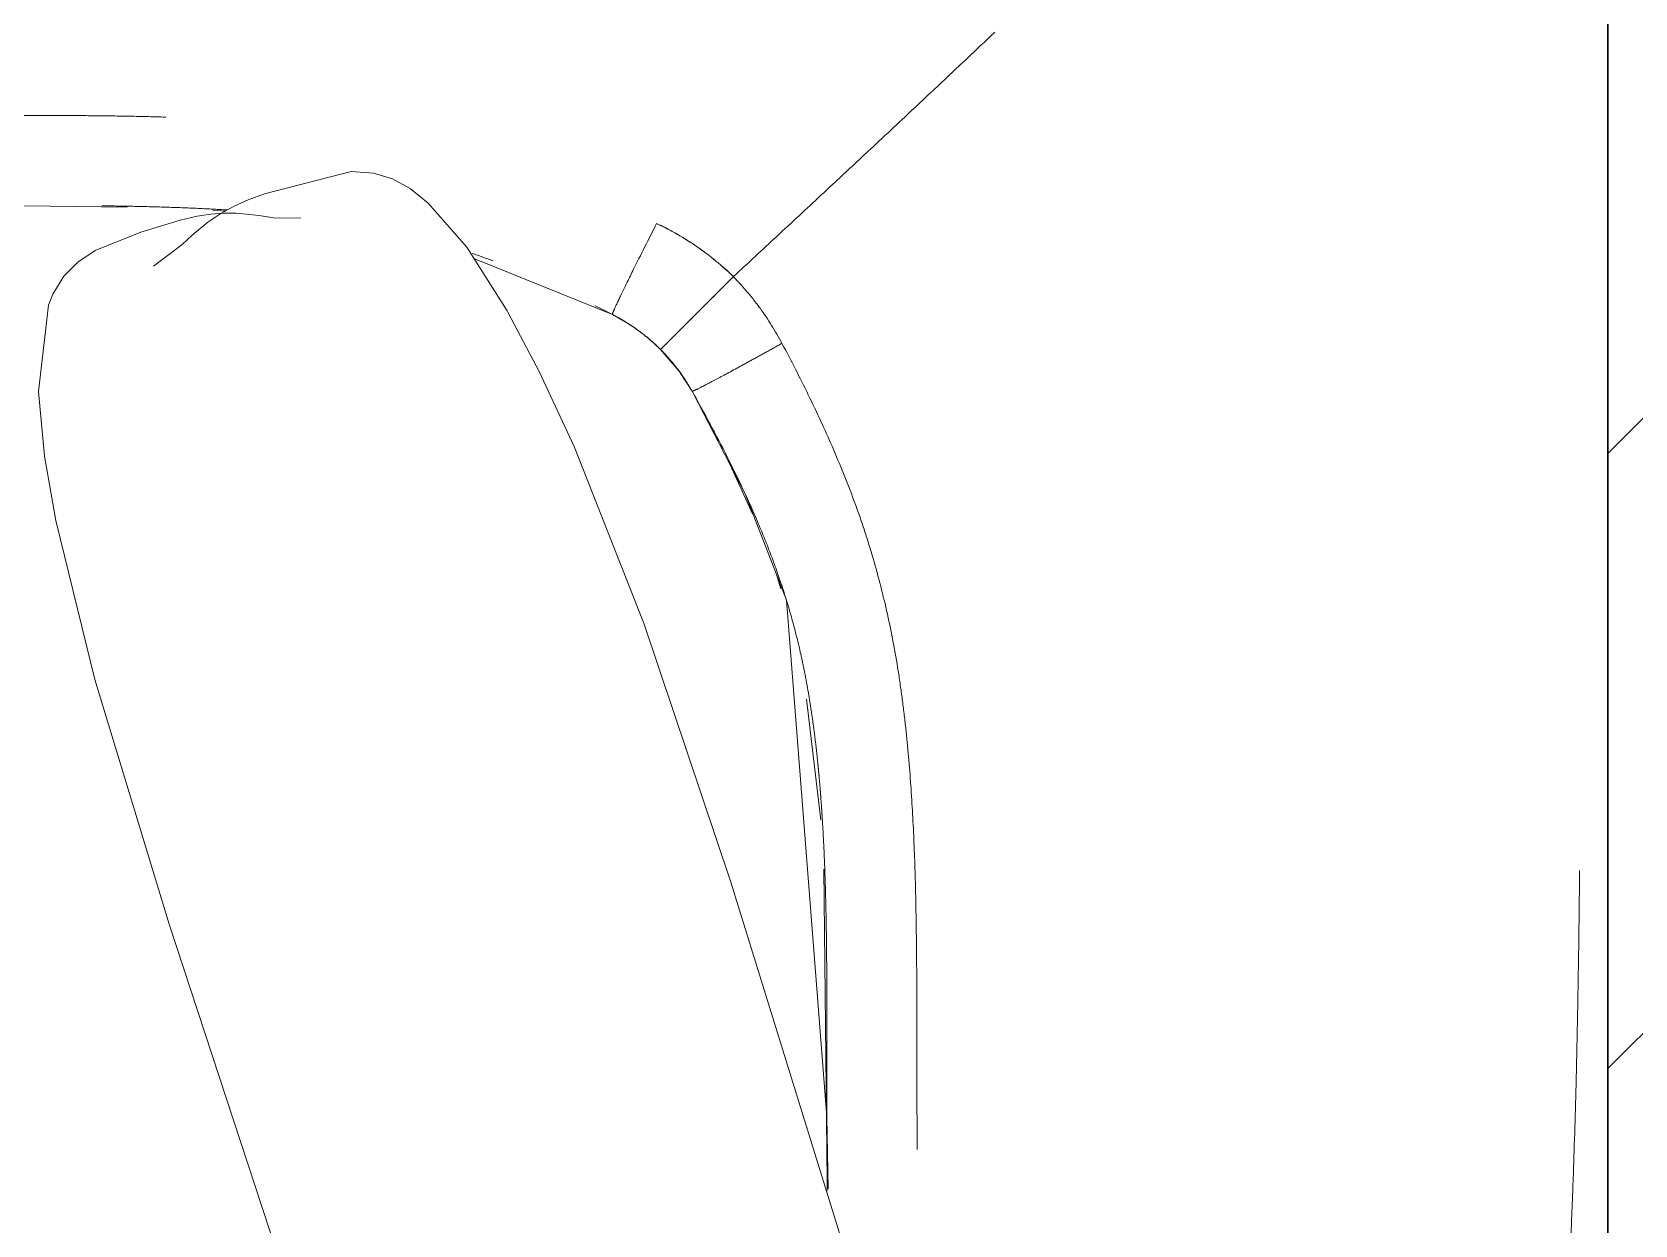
# Model space of a CAD drawing. Header units: millimetres. Extents: x 1680 to 166026, y 35966 to 91121.
# Drawn here: x 45925 to 46515, y 55620 to 56059 of the extents above; entities that cross this region are included whole.
import ezdxf

# ---------------------------------------------------------------- set-up
doc = ezdxf.new("R2010")
doc.units = ezdxf.units.MM
doc.linetypes.add('IMPORT-ACAD_ISO03W100', pattern=[762, 304.8, -457.2])
for name, color, linetype, lineweight in [('A-GENM', 13, 'Continuous', 18), ('A-WALL', 255, 'Continuous', 18), ('A-WALL-PATT', 111, 'Continuous', 50), ('G-IMPT', 8, 'Continuous', 18)]:
    doc.layers.add(name, color=color, linetype=linetype, lineweight=lineweight)

# ---------------------------------------------------------------- blocks, each defined once
blk = doc.blocks.new('Furniture_Sofas-Armchairs_Fritz-Hansen_Alphabet-SofaT-Series-PL300-3 - Default-285427-mebel yerləşmə planı')
at = {"layer": 'A-GENM', "color": 253, "linetype": 'IMPORT-ACAD_ISO03W100'}
for points, knots in [([(-665.1, 1021.62), (-672.38, 1022.44), (-686.78, 1024.05), (-704.4, 1025.95), (-718.27, 1027.39), (-728.57, 1028.42), (-737.07, 1029.25), (-743.8, 1029.89), (-748.86, 1030.36), (-753.76, 1030.81), (-759.93, 1031.38), (-767.18, 1032.03), (-775.5, 1032.76), (-783.85, 1033.43), (-792.62, 1034.09), (-802.23, 1034.73), (-813.07, 1035.37), (-825.65, 1036.03), (-840.02, 1036.67), (-860.8, 1037.48), (-883.93, 1038.18), (-908.7, 1038.75), (-927.95, 1039.11), (-944.39, 1039.35), (-957.71, 1039.5), (-967.71, 1039.61), (-977.92, 1039.69), (-992.09, 1039.79), (-1010.56, 1039.86), (-1033.55, 1039.9), (-1056.94, 1039.92), (-1080.31, 1039.9), (-1103.25, 1039.85), (-1121.65, 1039.77), (-1135.76, 1039.67), (-1145.93, 1039.59), (-1155.88, 1039.5), (-1169.13, 1039.35), (-1185.48, 1039.12), (-1204.62, 1038.76), (-1229.25, 1038.16), (-1252.24, 1037.39), (-1270.35, 1036.59), (-1280.04, 1036.11), (-1289.31, 1035.62), (-1299.72, 1035.01), (-1310.48, 1034.34), (-1320, 1033.7), (-1328.67, 1033.06), (-1336.92, 1032.42), (-1345.13, 1031.73), (-1352.3, 1031.1), (-1358.41, 1030.54), (-1363.28, 1030.1), (-1368.3, 1029.62), (-1374.99, 1028.98), (-1383.44, 1028.15), (-1393.67, 1027.11), (-1407.46, 1025.67), (-1424.97, 1023.77), (-1439.27, 1022.18), (-1446.5, 1021.37)], [0, 0, 0, 0, 0.035714, 0.071429, 0.089286, 0.107143, 0.125, 0.133929, 0.142857, 0.151786, 0.160714, 0.178571, 0.196429, 0.214286, 0.232143, 0.25, 0.267857, 0.285714, 0.303571, 0.321429, 0.357143, 0.375, 0.392857, 0.410714, 0.419643, 0.428571, 0.4375, 0.446429, 0.464286, 0.482143, 0.5, 0.517857, 0.535714, 0.553571, 0.5625, 0.571429, 0.580357, 0.589286, 0.607143, 0.625, 0.642857, 0.678571, 0.696429, 0.705357, 0.714286, 0.732143, 0.75, 0.767857, 0.785714, 0.803571, 0.821429, 0.839286, 0.848214, 0.857143, 0.866071, 0.875, 0.892857, 0.910714, 0.928571, 0.964286, 1, 1, 1, 1]), ([(-1247.4, 792.76), (-1249.91, 795.44), (-1254.93, 800.78), (-1262.39, 808.7), (-1269.87, 816.63), (-1274.93, 821.97), (-1277.47, 824.64)], [0.2222222, 0.2222222, 0.2222222, 0.2222222, 0.25, 0.2777778, 0.3055556, 0.3333205, 0.3333205, 0.3333205, 0.3333205]), ([(-1162.98, 746.34), (-1156.71, 749.69), (-1144.13, 756.18), (-1124.97, 765.01), (-1108.61, 771.67), (-1095.27, 776.39), (-1081.77, 780.59), (-1064.76, 785.05), (-1047.39, 788.42), (-1033.36, 790.45), (-1019.37, 792.15), (-1001.77, 793.75), (-980.58, 794.92), (-959.4, 795.58), (-938.21, 795.87), (-917.06, 795.96), (-895.82, 795.97), (-867.53, 796), (-839.33, 796.3), (-811.06, 796.99), (-789.91, 797.83), (-768.7, 799.02), (-747.64, 800.67), (-726.56, 802.87), (-705.53, 805.5), (-684.7, 808.54), (-670.73, 810.79), (-663.71, 811.95)], [0, 0, 0, 0, 0.041667, 0.083333, 0.125, 0.145833, 0.166667, 0.208333, 0.25, 0.270833, 0.291667, 0.333333, 0.375, 0.416667, 0.458333, 0.5, 0.541667, 0.583333, 0.666667, 0.708333, 0.75, 0.791667, 0.833333, 0.875, 0.916667, 0.958333, 1, 1, 1, 1]), ([(-1217.45, 760.7), (-1219.96, 763.39), (-1224.95, 768.75), (-1232.4, 776.73), (-1239.86, 784.71), (-1244.89, 790.08), (-1247.39, 792.75)], [0.1111111, 0.1111111, 0.1111111, 0.1111111, 0.1388889, 0.1666667, 0.1944444, 0.2221937, 0.2221937, 0.2221937, 0.2221937]), ([(-1187.53, 728.5), (-1192.47, 733.82), (-1202.41, 744.53), (-1212.44, 755.32), (-1217.44, 760.69)], [0, 0, 0, 0, 0.0555556, 0.1110657, 0.1110657, 0.1110657, 0.1110657]), ([(-851.43, 763.01), (-854.59, 762.98), (-862.77, 762.93), (-872.98, 762.9), (-881.91, 762.88), (-888.13, 762.88), (-894.03, 762.88), (-901.77, 762.88), (-911.07, 762.88), (-921.62, 762.87), (-934.86, 762.81), (-946.81, 762.68), (-957.39, 762.46), (-964.7, 762.26), (-971.11, 762.04), (-978.33, 761.73), (-984.07, 761.43), (-989.03, 761.13), (-992.53, 760.89), (-995.97, 760.64), (-999.61, 760.36), (-1003.22, 760.04), (-1006.49, 759.74), (-1009.59, 759.43), (-1013.52, 759.01), (-1018.26, 758.46), (-1024.23, 757.67), (-1030.6, 756.72), (-1036.92, 755.66), (-1043.24, 754.45), (-1051.56, 752.67), (-1061.66, 750.12), (-1073.65, 746.47), (-1085.62, 742.22), (-1101.49, 735.82), (-1121.27, 726.49), (-1137.26, 717.84), (-1145.37, 713.3)], [0.2429638, 0.2429638, 0.2429638, 0.2429638, 0.25, 0.2613636, 0.2670455, 0.2727273, 0.2784091, 0.2840909, 0.2954545, 0.3068182, 0.3181818, 0.3409091, 0.3522727, 0.3636364, 0.375, 0.3863636, 0.4090909, 0.4204545, 0.4318182, 0.4431818, 0.4545455, 0.4659091, 0.4772727, 0.4886364, 0.5, 0.5227273, 0.5454545, 0.5681818, 0.5909091, 0.6136364, 0.6363636, 0.6818182, 0.7272727, 0.7727273, 0.8181818, 0.9090909, 1, 1, 1, 1]), ([(-1187.52, 728.49), (-1185.69, 730.26), (-1181.93, 733.66), (-1173.97, 739.97), (-1167.46, 743.95), (-1162.98, 746.34)], [0, 0, 0, 0, 0.25, 0.5, 1, 1, 1, 1]), ([(-1145.37, 713.31), (-1145.34, 713.33), (-1145.45, 713.7), (-1146.4, 715.73), (-1148.88, 720.55), (-1152.87, 727.97), (-1156.67, 734.93), (-1159.75, 740.52), (-1161.9, 744.39), (-1162.98, 746.34)], [0.0036948, 0.0036948, 0.0036948, 0.0036948, 0.1111111, 0.2222222, 0.4444444, 0.6666667, 0.7777778, 0.8888889, 1, 1, 1, 1]), ([(-1207.09, 700.26), (-1205.88, 702.83), (-1203.24, 707.89), (-1196.99, 717.75), (-1191.55, 724.38), (-1187.53, 728.5)], [0, 0, 0, 0, 0.25, 0.5, 1, 1, 1, 1]), ([(-1187.51, 728.47), (-1180.36, 721.32), (-1166.51, 707.47), (-1160.72, 701.7), (-1160.71, 701.71)], [0, 0, 0, 0, 0.5, 0.9962235, 0.9962235, 0.9962235, 0.9962235]), ([(-1160.71, 701.71), (-1159.58, 702.85), (-1157.22, 705.04), (-1152.23, 709.09), (-1148.18, 711.74), (-1145.37, 713.3)], [0, 0, 0, 0, 0.25, 0.5, 1, 1, 1, 1]), ([(-1173.6, 683.98), (-1171.94, 687.25), (-1169.05, 691.95), (-1164.5, 697.72), (-1162.01, 700.41), (-1160.71, 701.71)], [0, 0, 0, 0, 0.5, 0.75, 1, 1, 1, 1]), ([(-1261.56, 215.81), (-1260.21, 223.99), (-1257.65, 240.23), (-1254.29, 264.36), (-1251.62, 288.72), (-1249.59, 313.22), (-1248.28, 337.68), (-1247.5, 362.3), (-1247.05, 386.8), (-1246.87, 411.36), (-1246.83, 435.96), (-1246.84, 456.47), (-1246.8, 472.86), (-1246.77, 485.1), (-1246.68, 497.35), (-1246.47, 509.66), (-1246.16, 521.97), (-1245.75, 534.22), (-1245.18, 546.48), (-1244.38, 558.81), (-1243.32, 571.09), (-1242, 583.23), (-1240.38, 595.35), (-1238.43, 607.55), (-1236.01, 619.69), (-1233.08, 631.59), (-1229.68, 643.32), (-1225.94, 654.95), (-1221.85, 666.5), (-1215.84, 681.68), (-1210.74, 692.87), (-1207.09, 700.26)], [0, 0, 0, 0, 0.05, 0.1, 0.15, 0.2, 0.25, 0.3, 0.35, 0.4, 0.45, 0.5, 0.525, 0.55, 0.575, 0.6, 0.625, 0.65, 0.675, 0.7, 0.725, 0.75, 0.775, 0.8, 0.825, 0.85, 0.875, 0.9, 0.925, 0.95, 1, 1, 1, 1]), ([(-1173.6, 683.98), (-1173.62, 683.94), (-1173.99, 684.05), (-1176.04, 684.92), (-1180.92, 687.21), (-1191.45, 692.37), (-1201.15, 697.24), (-1207.09, 700.26)], [0.0036726, 0.0036726, 0.0036726, 0.0036726, 0.1111111, 0.2222222, 0.4444444, 0.6666667, 1, 1, 1, 1]), ([(-1212.05, 542.31), (-1212.22, 539.52), (-1212.59, 532.69), (-1213.02, 521.93), (-1213.36, 509.96), (-1213.51, 501.37), (-1213.57, 496.8), (-1213.58, 496.26)], [0.307658, 0.307658, 0.307658, 0.307658, 0.325, 0.35, 0.375, 0.4, 0.40334781, 0.40334781, 0.40334781, 0.40334781])]:
    blk.add_open_spline(points, degree=3, knots=knots, dxfattribs=at)
for points in [[(-1187.51, 728.48), (-1191.52, 724.36), (-1198.84, 715.46), (-1204.63, 705.47), (-1207.09, 700.26)], [(-1177.16, 718.13), (-1180.41, 721.38), (-1183.94, 724.9), (-1187.51, 728.48)], [(-1168.49, 709.46), (-1170.95, 711.91), (-1174.08, 715.05), (-1177.41, 718.37)], [(-1145.37, 713.3), (-1148.14, 711.76), (-1153.52, 708.25), (-1158.42, 704), (-1160.71, 701.71)], [(-1145.37, 713.3), (-1145.37, 713.3), (-1145.37, 713.3), (-1145.37, 713.31)], [(-1162.75, 703.72), (-1164.08, 705.05), (-1165.84, 706.81), (-1168.49, 709.45)], [(-1160.71, 701.71), (-1163.33, 699.1), (-1168.13, 693.45), (-1171.96, 687.2), (-1173.6, 683.98)], [(-1160.71, 701.71), (-1160.72, 701.7), (-1161.53, 702.51), (-1162.74, 703.72)], [(-1173.6, 683.98), (-1173.6, 683.98), (-1173.6, 683.98), (-1173.6, 683.98)], [(-1193.3, 640.19), (-1194.27, 637.61), (-1195.2, 635.01), (-1196.09, 632.39)]]:
    blk.add_open_spline(points, degree=3, dxfattribs=at)
at = {"layer": 'G-IMPT'}
for p, q in [((-987.58, 760.66), (-1032.17, 755.42)), ((-854.74, 762.96), (-969.56, 761.79)), ((-1072.74, 745.9), (-1077.97, 744.34)), ((-1100.34, 735.46), (-1119.89, 726.55)), ((-1145.37, 713.3), (-1152.17, 708.93)), ((-1152.91, 708.41), (-1158.17, 703.9)), ((-1160.71, 701.71), (-1164.4, 697.73)), ((-1173.6, 683.98), (-1194.22, 633.04)), ((-1173.6, 683.98), (-1176.76, 677.71)), ((-1170.94, 688.74), (-1173.6, 683.98)), ((-1211.61, 541.76), (-1211.96, 537.11)), ((-1213.11, 505.6), (-1213.75, 449.71))]:
    blk.add_line(p, q, dxfattribs=at)
at = {"layer": 'G-IMPT', "flags": 128}
for points in [[(-1174.47, 645.6), (-1152.67, 657.08), (-1125.03, 669.95), (-1059.77, 695.66), (-964.83, 727.56), (-813.63, 774.35), (-733.16, 792), (-712.84, 794.8)], [(-852.04, 763.31), (-878.57, 762.88), (-1068.51, 747.99), (-1107.63, 732.83), (-1144.38, 713.86), (-1145.37, 713.31)], [(-1145.37, 713.31), (-1152.71, 708.58), (-1160.71, 701.71)], [(-1191.42, 515.3), (-1199.37, 525.77), (-1202.83, 529.49), (-1207.58, 535.31), (-1210.75, 540.08), (-1213.39, 544.92), (-1215.74, 550.13), (-1217.98, 556.08), (-1226.15, 587.9), (-1225.63, 596.17), (-1223.51, 603.2), (-1219.94, 609.65), (-1214.59, 616.32), (-1198.31, 630.47), (-1174.9, 645.36), (-1174.47, 645.6)], [(-1121.48, 475.23), (-1097.88, 479.36), (-1039.42, 493.73), (-949.4, 520.98), (-764.56, 581.68), (-708.56, 604.71)], [(-1121.48, 475.23), (-1145.23, 473), (-1177.06, 476.62), (-1181.12, 478.25), (-1187.75, 482.34), (-1192.88, 487.43), (-1197.13, 493.79), (-1203.89, 510.65), (-1208.33, 525.07), (-1209.74, 531.28), (-1210.5, 536.41), (-1210.83, 541.12), (-1210.81, 545.69), (-1210, 554.11), (-1209.19, 559.43), (-1209.07, 569.42)]]:
    blk.add_lwpolyline(points, dxfattribs=at)

msp = doc.modelspace()

# ---------------------------------------------------------------- hatches: boundary and pattern name
at = {"layer": 'A-WALL-PATT', "lineweight": 18}
h = msp.add_hatch(dxfattribs=at)
h.set_pattern_fill('FP_1', color=256, style=0, pattern_type=2)
h.set_pattern_definition([(45, (43209.95, 59171.05), (-113.137, 113.137), [])])
h.paths.add_polyline_path([(46723.82, 45181.24), (46904.63, 45181.24), (46904.63, 65581.24), (46504.63, 65581.24), (46504.63, 45181.24)], flags=0)

# ---------------------------------------------------------------- linework, layer by layer
at = {"layer": 'A-WALL', "lineweight": 30}
msp.add_line((46504.63, 56321.24), (46504.63, 45181.24), dxfattribs=at)

# ---------------------------------------------------------------- block references
at = {"layer": 'A-GENM', "color": 253, "linetype": 'IMPORT-ACAD_ISO03W100', "rotation": 269.9999999999997}
msp.add_blockref('Furniture_Sofas-Armchairs_Fritz-Hansen_Alphabet-SofaT-Series-PL300-3 - Default-285427-mebel yerləşmə planı', (45454.63, 54781.24), dxfattribs=at)

doc.saveas('drawing.dxf')
